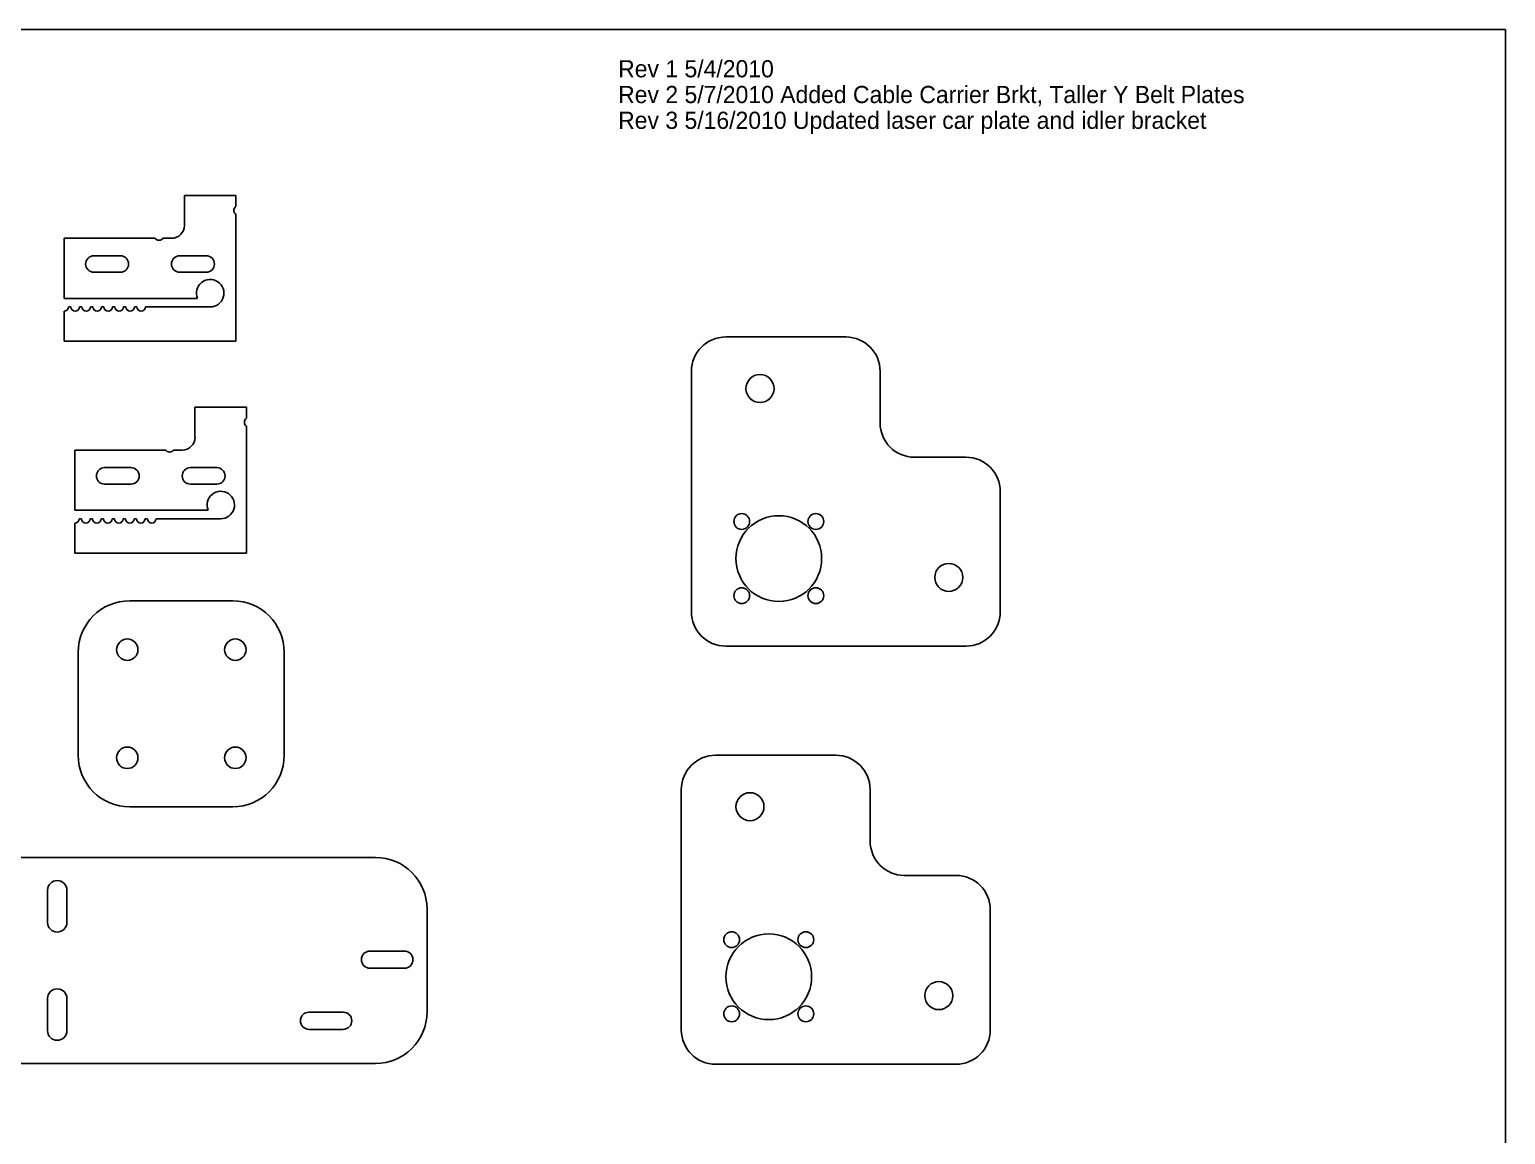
# Model space of a CAD drawing. Header units: inches. Extents: x 0 to 22, y 0 to 17.
# Drawn here: x 11.25 to 22, y 8.96 to 17 of the extents above; entities that cross this region are included whole.
import ezdxf

# ---------------------------------------------------------------- set-up
doc = ezdxf.new("R2010")
doc.units = ezdxf.units.IN
doc.header["$LTSCALE"] = 1.21
doc.header["$MEASUREMENT"] = 0
doc.layers.get('0').update_dxf_attribs({"linetype": 'CONTINUOUS'})
doc.layers.add('02___PRT_ALL_AXES', color=7, linetype='CONTINUOUS')
doc.layers.add('BALLOONS', color=7, linetype='CONTINUOUS')
doc.styles.get("Standard").update_dxf_attribs({"font": 'veramono.ttf'})

msp = doc.modelspace()

# ---------------------------------------------------------------- linework, layer by layer
at = {"color": 7, "linetype": 'CONTINUOUS'}
for p, q in [((0, 17), (22, 17)), ((22, 0), (22, 17)), ((12.379, 15.574), (12.379, 15.793)), ((12.379, 15.793), (12.754, 15.793)), ((11.504, 15.481), (11.504, 15.043)), ((11.913, 15.353), (11.72, 15.353)), ((12.538, 15.353), (12.345, 15.353)), ((11.72, 15.233), (11.913, 15.233)), ((12.345, 15.233), (12.538, 15.233)), ((11.504, 15.043), (12.474, 15.043)), ((11.504, 14.731), (12.754, 14.731)), ((17.196, 14.762), (16.321, 14.762)), ((16.071, 14.512), (16.071, 12.762)), ((17.446, 14.512), (17.446, 14.137)), ((12.456, 14.033), (12.456, 14.251)), ((12.456, 14.251), (12.831, 14.251)), ((11.581, 13.939), (11.581, 13.501)), ((18.071, 13.887), (17.696, 13.887)), ((11.99, 13.811), (11.798, 13.811)), ((12.615, 13.811), (12.423, 13.811)), ((11.798, 13.691), (11.99, 13.691)), ((12.423, 13.691), (12.615, 13.691)), ((18.321, 12.762), (18.321, 13.637)), ((11.581, 13.501), (12.551, 13.501)), ((11.581, 13.189), (12.831, 13.189)), ((12.731, 12.842), (11.981, 12.842)), ((16.321, 12.512), (18.071, 12.512)), ((11.606, 12.467), (11.606, 11.717)), ((13.106, 11.717), (13.106, 12.467)), ((17.123, 11.718), (16.248, 11.718)), ((15.998, 11.468), (15.998, 9.718)), ((17.373, 11.468), (17.373, 11.093)), ((11.981, 11.342), (12.731, 11.342)), ((13.771, 10.974), (10.646, 10.974)), ((17.998, 10.843), (17.623, 10.843)), ((11.382, 10.735), (11.382, 10.501)), ((11.523, 10.501), (11.523, 10.735)), ((14.146, 9.849), (14.146, 10.599)), ((18.248, 9.718), (18.248, 10.593)), ((13.981, 10.292), (13.731, 10.292)), ((13.731, 10.167), (13.981, 10.167)), ((11.382, 9.947), (11.382, 9.713)), ((11.523, 9.713), (11.523, 9.947)), ((13.536, 9.847), (13.286, 9.847)), ((13.286, 9.722), (13.536, 9.722)), ((10.646, 9.474), (13.771, 9.474)), ((16.248, 9.468), (17.998, 9.468))]:
    msp.add_line(p, q, dxfattribs=at)
for centre, radius, start, end in [((12.285, 15.574), 0.0938, 270, 360), ((11.72, 15.293), 0.06, 90, 270), ((11.913, 15.293), 0.06, 270, 90), ((12.345, 15.293), 0.06, 90, 270), ((12.538, 15.293), 0.06, 270, 90), ((12.567, 15.081), 0.1, 270, 202.0243), ((16.321, 14.512), 0.25, 90, 180), ((17.196, 14.512), 0.25, 0, 90), ((17.696, 14.137), 0.25, 180, 270), ((12.363, 14.033), 0.0938, 270, 360), ((18.071, 13.637), 0.25, 0, 90), ((11.798, 13.751), 0.06, 90, 270), ((11.99, 13.751), 0.06, 270, 90), ((12.423, 13.751), 0.06, 90, 270), ((12.615, 13.751), 0.06, 270, 90), ((12.644, 13.539), 0.1, 270, 202.0243), ((11.981, 12.467), 0.375, 90, 180), ((12.731, 12.467), 0.375, 0, 90), ((16.321, 12.762), 0.25, 180, 270), ((18.071, 12.762), 0.25, 270, 360), ((11.981, 11.717), 0.375, 180, 270), ((12.731, 11.717), 0.375, 270, 360), ((16.248, 11.468), 0.25, 90, 180), ((17.123, 11.468), 0.25, 0, 90), ((17.623, 11.093), 0.25, 180, 270), ((13.771, 10.599), 0.375, 0, 90), ((11.453, 10.735), 0.0705, 0, 180), ((17.998, 10.593), 0.25, 0, 90), ((11.453, 10.501), 0.0705, 180, 360), ((13.731, 10.23), 0.0625, 90, 270), ((13.981, 10.23), 0.0625, 270, 90), ((11.453, 9.947), 0.0705, 0, 180), ((13.286, 9.785), 0.0625, 90, 270), ((13.536, 9.785), 0.0625, 270, 90), ((13.771, 9.849), 0.375, 270, 360), ((11.453, 9.713), 0.0705, 180, 360), ((16.248, 9.718), 0.25, 180, 270), ((17.998, 9.718), 0.25, 270, 360)]:
    msp.add_arc(centre, radius, start, end, dxfattribs=at)
at = {"layer": '02___PRT_ALL_AXES', "color": 7, "linetype": 'CONTINUOUS'}
for p, q in [((12.754, 15.793), (12.754, 15.712)), ((12.754, 15.654), (12.754, 14.731)), ((12.165, 15.481), (11.504, 15.481)), ((12.285, 15.481), (12.223, 15.481)), ((11.504, 14.949), (11.504, 14.731)), ((11.535, 14.981), (11.553, 14.981)), ((11.615, 14.981), (11.633, 14.981)), ((11.695, 14.981), (11.713, 14.981)), ((11.775, 14.981), (11.793, 14.981)), ((11.855, 14.981), (11.873, 14.981)), ((11.935, 14.981), (11.953, 14.981)), ((12.015, 14.981), (12.033, 14.981)), ((12.095, 14.981), (12.567, 14.981)), ((12.831, 14.251), (12.831, 14.17)), ((12.831, 14.113), (12.831, 13.189)), ((12.243, 13.939), (11.581, 13.939)), ((12.363, 13.939), (12.3, 13.939)), ((11.613, 13.439), (11.63, 13.439)), ((11.693, 13.439), (11.71, 13.439)), ((11.773, 13.439), (11.79, 13.439)), ((11.853, 13.439), (11.87, 13.439)), ((11.933, 13.439), (11.95, 13.439)), ((12.013, 13.439), (12.03, 13.439)), ((12.093, 13.439), (12.11, 13.439)), ((12.173, 13.439), (12.644, 13.439)), ((11.581, 13.408), (11.581, 13.189))]:
    msp.add_line(p, q, dxfattribs=at)
for centre, radius in [((16.571, 14.387), 0.102), ((16.438, 13.419), 0.0575), ((16.708, 13.149), 0.312), ((16.978, 13.419), 0.0575), ((17.946, 13.012), 0.102), ((16.438, 12.879), 0.0575), ((16.978, 12.879), 0.0575), ((11.963, 12.486), 0.078), ((12.75, 12.486), 0.078), ((11.963, 11.699), 0.078), ((12.75, 11.699), 0.078), ((16.498, 11.343), 0.102), ((16.365, 10.375), 0.0575), ((16.905, 10.375), 0.0575), ((16.635, 10.105), 0.312), ((17.873, 9.968), 0.102), ((16.365, 9.835), 0.0575), ((16.905, 9.835), 0.0575)]:
    msp.add_circle(centre, radius, dxfattribs=at)
for centre, radius, start, end in [((12.774, 15.683), 0.035, 124.8499, 235.1501), ((12.194, 15.501), 0.035, 214.8499, 325.1501), ((11.504, 14.981), 0.0312, 270, 360), ((11.584, 14.981), 0.0312, 180, 360), ((11.664, 14.981), 0.0312, 180, 360), ((11.744, 14.981), 0.0312, 180, 360), ((11.824, 14.981), 0.0312, 180, 360), ((11.904, 14.981), 0.0312, 180, 360), ((11.984, 14.981), 0.0312, 180, 360), ((12.064, 14.981), 0.0312, 180, 360), ((12.851, 14.141), 0.035, 124.8499, 235.1501), ((12.271, 13.959), 0.035, 214.8499, 325.1501), ((11.581, 13.439), 0.0312, 270, 360), ((11.661, 13.439), 0.0312, 180, 360), ((11.741, 13.439), 0.0312, 180, 360), ((11.821, 13.439), 0.0312, 180, 360), ((11.901, 13.439), 0.0312, 180, 360), ((11.981, 13.439), 0.0312, 180, 360), ((12.061, 13.439), 0.0312, 180, 360), ((12.141, 13.439), 0.0312, 180, 360)]:
    msp.add_arc(centre, radius, start, end, dxfattribs=at)

# ---------------------------------------------------------------- texts
at = {"layer": 'BALLOONS', "color": 2, "linetype": 'CONTINUOUS', "insert": (15.538, 16.777), "char_height": 0.125, "width": 6.31227, "attachment_point": 1, "line_spacing_factor": 0.9}
msp.add_mtext('Rev 1 5/4/2010\\PRev 2 5/7/2010 Added Cable Carrier Brkt, Taller Y Belt Plates\\PRev 3 5/16/2010 Updated laser car plate and idler bracket', dxfattribs=at)

doc.saveas('drawing.dxf')
